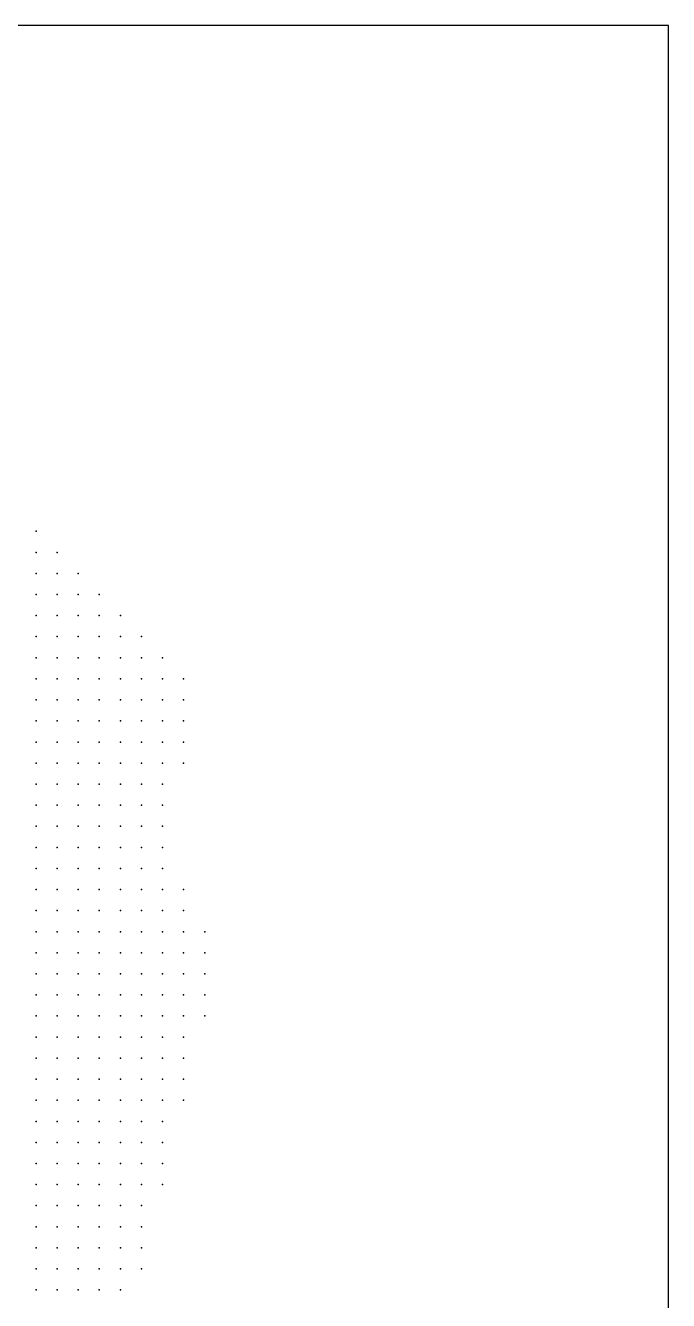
# Model space of a CAD drawing. Header units: millimetres. Extents: x 2848 to 6961, y 1568 to 7914.
# Drawn here: x 3397.8 to 3428.3, y 1649.8 to 1710.3 of the extents above; entities that cross this region are included whole.
import ezdxf

# ---------------------------------------------------------------- set-up
doc = ezdxf.new("R2010")
doc.units = ezdxf.units.MM
doc.header["$PDSIZE"] = -2

msp = doc.modelspace()

# ---------------------------------------------------------------- linework, layer by layer
msp.add_lwpolyline([(3308.282, 1590.289), (3428.282, 1590.289), (3428.282, 1710.289), (3308.282, 1710.289)], close=True)
at = {"color": 20, "true_color": 0xf44b2b}
for p in [(3398.282, 1686.289), (3398.282, 1685.289), (3399.282, 1685.289), (3398.282, 1684.289), (3399.282, 1684.289), (3400.282, 1684.289), (3401.282, 1683.289), (3401.282, 1682.289), (3402.282, 1682.289), (3401.282, 1681.289), (3402.282, 1681.289), (3403.282, 1681.289), (3401.282, 1680.289), (3402.282, 1680.289), (3403.282, 1680.289), (3404.282, 1680.289), (3401.282, 1679.289), (3402.282, 1679.289), (3403.282, 1679.289), (3404.282, 1679.289), (3405.282, 1679.289), (3401.282, 1678.289), (3402.282, 1678.289), (3403.282, 1678.289), (3404.282, 1678.289), (3405.282, 1678.289), (3401.282, 1677.289), (3402.282, 1677.289), (3403.282, 1677.289), (3404.282, 1677.289), (3405.282, 1677.289), (3401.282, 1676.289), (3402.282, 1676.289), (3403.282, 1676.289), (3404.282, 1676.289), (3405.282, 1676.289), (3401.282, 1675.289), (3402.282, 1675.289), (3403.282, 1675.289), (3404.282, 1675.289), (3405.282, 1675.289), (3401.282, 1674.289), (3402.282, 1674.289), (3403.282, 1674.289), (3404.282, 1674.289), (3401.282, 1673.289), (3402.282, 1673.289), (3403.282, 1673.289), (3404.282, 1673.289), (3401.282, 1672.289), (3402.282, 1672.289), (3403.282, 1672.289), (3404.282, 1672.289), (3401.282, 1671.289), (3402.282, 1671.289), (3403.282, 1671.289), (3404.282, 1671.289), (3401.282, 1670.289), (3402.282, 1670.289), (3403.282, 1670.289), (3404.282, 1670.289), (3401.282, 1669.289), (3402.282, 1669.289), (3403.282, 1669.289), (3404.282, 1669.289), (3405.282, 1669.289), (3404.282, 1668.289), (3405.282, 1668.289), (3404.282, 1667.289), (3405.282, 1667.289), (3406.282, 1667.289), (3404.282, 1666.289), (3405.282, 1666.289), (3406.282, 1666.289), (3404.282, 1665.289), (3405.282, 1665.289), (3406.282, 1665.289), (3404.282, 1664.289), (3405.282, 1664.289), (3406.282, 1664.289), (3404.282, 1663.289), (3405.282, 1663.289), (3406.282, 1663.289), (3404.282, 1662.289), (3405.282, 1662.289), (3404.282, 1661.289), (3405.282, 1661.289), (3404.282, 1660.289), (3405.282, 1660.289), (3401.282, 1659.289), (3402.282, 1659.289), (3403.282, 1659.289), (3404.282, 1659.289), (3405.282, 1659.289), (3401.282, 1658.289), (3402.282, 1658.289), (3403.282, 1658.289), (3404.282, 1658.289), (3401.282, 1657.289), (3402.282, 1657.289), (3403.282, 1657.289), (3404.282, 1657.289), (3401.282, 1656.289), (3402.282, 1656.289), (3403.282, 1656.289), (3404.282, 1656.289), (3401.282, 1655.289), (3402.282, 1655.289), (3403.282, 1655.289), (3404.282, 1655.289), (3401.282, 1654.289), (3402.282, 1654.289), (3403.282, 1654.289), (3401.282, 1653.289), (3402.282, 1653.289), (3403.282, 1653.289), (3401.282, 1652.289), (3402.282, 1652.289), (3403.282, 1652.289), (3401.282, 1651.289), (3402.282, 1651.289), (3403.282, 1651.289), (3401.282, 1650.289), (3402.282, 1650.289)]:
    msp.add_point(p, dxfattribs=at)
at = {"color": 20, "true_color": 0xe84619}
msp.add_point((3398.282, 1683.289), dxfattribs=at)
at = {"color": 20, "true_color": 0xe84416}
msp.add_point((3399.282, 1683.289), dxfattribs=at)
at = {"color": 20, "true_color": 0xeb4e1f}
msp.add_point((3400.282, 1683.289), dxfattribs=at)
at = {"color": 20, "true_color": 0xea420a}
for p in [(3398.282, 1682.289), (3399.282, 1682.289)]:
    msp.add_point(p, dxfattribs=at)
at = {"color": 20, "true_color": 0xea4007}
msp.add_point((3400.282, 1682.289), dxfattribs=at)
at = {"color": 20, "true_color": 0xed4000}
for p in [(3398.282, 1681.289), (3399.282, 1681.289), (3400.282, 1681.289), (3398.282, 1680.289), (3399.282, 1680.289), (3400.282, 1680.289), (3398.282, 1679.289), (3399.282, 1679.289), (3400.282, 1679.289), (3398.282, 1672.289), (3399.282, 1672.289), (3400.282, 1672.289), (3398.282, 1671.289), (3399.282, 1671.289), (3400.282, 1671.289), (3398.282, 1670.289), (3399.282, 1670.289), (3400.282, 1670.289), (3398.282, 1669.289), (3399.282, 1669.289), (3400.282, 1669.289), (3399.282, 1668.289), (3400.282, 1668.289), (3401.282, 1668.289), (3402.282, 1668.289), (3403.282, 1668.289), (3399.282, 1667.289), (3400.282, 1667.289), (3401.282, 1667.289), (3402.282, 1667.289), (3403.282, 1667.289), (3400.282, 1666.289), (3401.282, 1666.289), (3402.282, 1666.289), (3403.282, 1666.289), (3400.282, 1665.289), (3401.282, 1665.289), (3402.282, 1665.289), (3403.282, 1665.289), (3400.282, 1664.289), (3401.282, 1664.289), (3402.282, 1664.289), (3403.282, 1664.289), (3400.282, 1663.289), (3401.282, 1663.289), (3402.282, 1663.289), (3403.282, 1663.289), (3399.282, 1662.289), (3400.282, 1662.289), (3401.282, 1662.289), (3402.282, 1662.289), (3403.282, 1662.289), (3398.282, 1661.289), (3399.282, 1661.289), (3400.282, 1661.289), (3401.282, 1661.289), (3402.282, 1661.289), (3403.282, 1661.289), (3398.282, 1660.289), (3399.282, 1660.289), (3400.282, 1660.289), (3401.282, 1660.289), (3402.282, 1660.289), (3403.282, 1660.289), (3398.282, 1659.289), (3399.282, 1659.289), (3400.282, 1659.289), (3398.282, 1658.289), (3399.282, 1658.289), (3400.282, 1658.289), (3398.282, 1657.289), (3399.282, 1657.289), (3400.282, 1657.289), (3398.282, 1656.289), (3399.282, 1656.289), (3400.282, 1656.289), (3398.282, 1655.289), (3399.282, 1655.289), (3400.282, 1655.289), (3398.282, 1654.289), (3399.282, 1654.289), (3400.282, 1654.289), (3398.282, 1653.289), (3399.282, 1653.289), (3400.282, 1653.289), (3398.282, 1652.289), (3399.282, 1652.289), (3400.282, 1652.289), (3398.282, 1651.289), (3399.282, 1651.289), (3400.282, 1651.289), (3398.282, 1650.289), (3399.282, 1650.289), (3400.282, 1650.289)]:
    msp.add_point(p, dxfattribs=at)
at = {"color": 20, "true_color": 0xed3d00}
for p in [(3398.282, 1678.289), (3399.282, 1678.289), (3400.282, 1678.289), (3398.282, 1677.289), (3399.282, 1677.289), (3400.282, 1677.289), (3398.282, 1668.289), (3399.282, 1665.289), (3399.282, 1664.289), (3398.282, 1662.289)]:
    msp.add_point(p, dxfattribs=at)
at = {"color": 20, "true_color": 0xed3e00}
for p in [(3398.282, 1676.289), (3399.282, 1676.289), (3400.282, 1676.289), (3398.282, 1674.289), (3399.282, 1674.289), (3400.282, 1674.289), (3399.282, 1666.289), (3399.282, 1663.289)]:
    msp.add_point(p, dxfattribs=at)
at = {"color": 20, "true_color": 0xed3f00}
for p in [(3398.282, 1675.289), (3399.282, 1675.289), (3400.282, 1675.289), (3398.282, 1673.289), (3399.282, 1673.289), (3400.282, 1673.289)]:
    msp.add_point(p, dxfattribs=at)
at = {"color": 20, "true_color": 0xed4207}
msp.add_point((3398.282, 1667.289), dxfattribs=at)
at = {"color": 30, "true_color": 0xef6131}
msp.add_point((3398.282, 1666.289), dxfattribs=at)
at = {"color": 23, "true_color": 0xf07a57}
msp.add_point((3398.282, 1665.289), dxfattribs=at)
at = {"color": 23, "true_color": 0xf07550}
msp.add_point((3398.282, 1664.289), dxfattribs=at)
at = {"color": 20, "true_color": 0xee5320}
msp.add_point((3398.282, 1663.289), dxfattribs=at)

doc.saveas('drawing.dxf')
